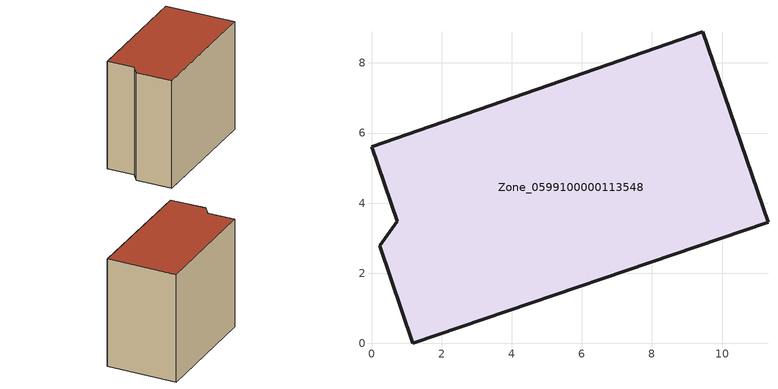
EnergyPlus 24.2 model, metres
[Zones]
Zone_0599100000113548
 floor ground (C_G): 0.23,2.78 0.73,3.48 0,5.61 9.45,8.89 11.31,3.45 1.18,0 z0
 wall outside (C_F): 0.73,3.48 0.23,2.78 1.18,0 11.31,3.45 9.45,8.89 0,5.61 0.73,3.48 z0:9.04
 roof outside (C_R): 9.45,8.89 0,5.61 0.73,3.48 0.23,2.78 1.18,0 11.31,3.45 z9.04
[BUILDING]
Pand.0599100000113548: North Axis=0; Terrain=City; Loads Convergence Tolerance Value=0.04; Temperature Convergence Tolerance Value=0.4; Solar Distribution=FullExterior; Maximum Number of Warmup Days=25; Minimum Number of Warmup Days=1
[Site:Location]
Rotterdam.The.Hague.AP_ZH_NLD Design_Conditions: Latitude=51.96; Longitude=4.45; Time Zone=1; Elevation=-4.5
[SITE:GROUNDTEMPERATURE:BUILDINGSURFACE]
18, 18, 18, 18, 18, 18, 18, 18, 18, 18, 18, 18
[MATERIAL] Thermal Absorptance=0.9; Solar Absorptance=0.7; Visible Absorptance=0.7
Name | Roughness | Thickness | Conductivity | Density | Specific Heat
G.TI.1946 | MediumSmooth | 0.15 | 1 | 540 | 1210
F.TI.1946 | Rough | 0.3 | 0.857143 | 1920 | 840
R.TI.1946 | MediumRough | 0.2 | 0.1 | 1500 | 1000
[CONSTRUCTION]
C_G: G.TI.1946
C_F: F.TI.1946
C_R: R.TI.1946
[ZONE]
Zone_0599100000113548: Type=1; Multiplier=1; Ceiling Height=Autocalculate; Volume=Autocalculate; Floor Area=autocalculate; Part of Total Floor Area=Yes
[ZONEINFILTRATION:DESIGNFLOWRATE]
Infil_Zone_0599100000113548: Zone or ZoneList or Space or SpaceList=Zone_0599100000113548; Schedule=AlwaysOn; Design Flow Rate Calculation Method=Flow/Area; Flow Rate per Floor Area=0.003; Constant Term Coefficient=1; Temperature Term Coefficient=0; Velocity Term Coefficient=0; Velocity Squared Term Coefficient=0
[HVACTEMPLATE:ZONE:IDEALLOADSAIRSYSTEM]
Zone_0599100000113548: Maximum Heating Supply Air Temperature=50; Minimum Cooling Supply Air Temperature=13; Maximum Heating Supply Air Humidity Ratio=0.0156; Minimum Cooling Supply Air Humidity Ratio=0.0077; Heating Limit=NoLimit; Cooling Limit=NoLimit; Dehumidification Control Type=ConstantSensibleHeatRatio; Cooling Sensible Heat Ratio=0.7; Dehumidification Setpoint=60; Humidification Control Type=None; Humidification Setpoint=30; Outdoor Air Method=None; Outdoor Air Flow Rate per Person=0.00944; Outdoor Air Flow Rate per Zone Floor Area=0; Outdoor Air Flow Rate per Zone=0; Demand Controlled Ventilation Type=None; Outdoor Air Economizer Type=NoEconomizer; Heat Recovery Type=None; Sensible Heat Recovery Effectiveness=0.7; Latent Heat Recovery Effectiveness=0.65
[ZONECONTROL:THERMOSTAT]
ThermostatControl_Zone_0599100000113548: Zone or ZoneList=Zone_0599100000113548; Control Type Schedule=DualSetpointControlType; Control 1=Thermostat_Zone_0599100000113548; Temperature Difference Between Cutout And Setpoint=0
[THERMOSTATSETPOINT:DUALSETPOINT]
Thermostat_Zone_0599100000113548: Heating Setpoint Temperature Schedule=HeatingSetpoint_Zone_0599100000113548; Cooling Setpoint Temperature Schedule=CoolingSetpoint_Zone_0599100000113548
[SCHEDULE:COMPACT]
HeatingSetpoint_Zone_0599100000113548: Through: 12/31, For: AllDays, Until: 24:00, 21
CoolingSetpoint_Zone_0599100000113548: Through: 12/31, For: AllDays, Until: 24:00, 24
DualSetpointControlType: Through: 12/31, For: AllDays, Until: 24:00, 4
AlwaysOn: Through: 12/31, For: AllDays, Until: 24:00, 1
